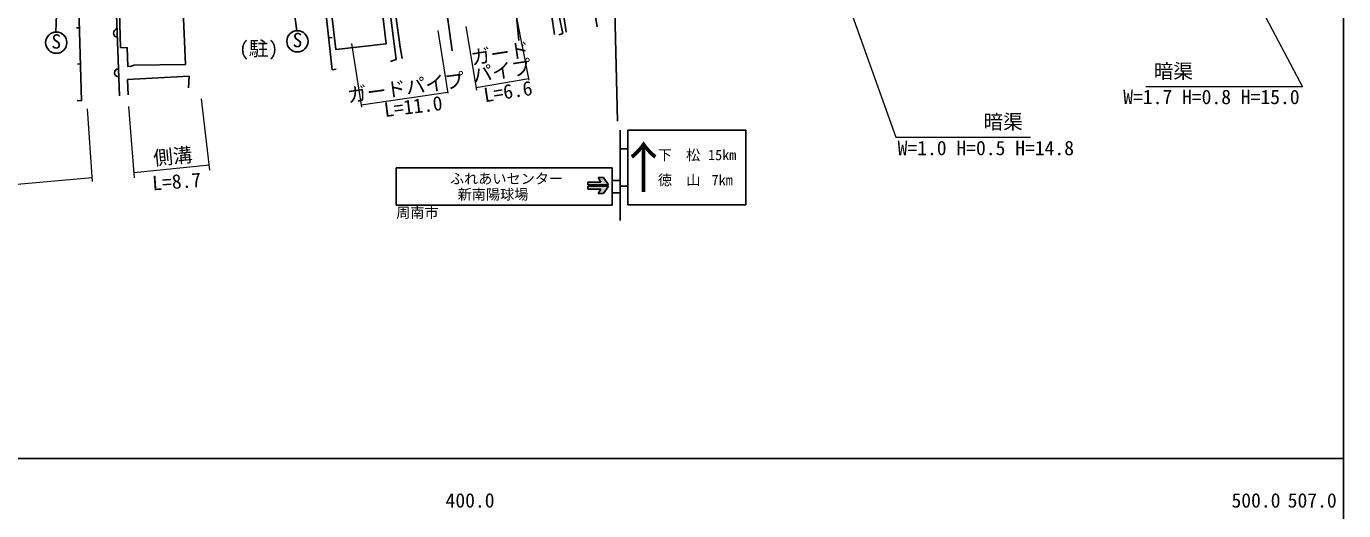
# Model space of a CAD drawing. Units: millimetres at full size, sheet at 1:1000; details may follow other scales. Extents: x 40000 to 680000, y 20000 to 380000.
# Drawn here: x 411387 to 579000, y 198357 to 259937 of the extents above; entities that cross this region are included whole.
import ezdxf
from ezdxf.enums import TextEntityAlignment as Align

# ---------------------------------------------------------------- set-up
doc = ezdxf.new("R2010")
doc.units = ezdxf.units.MM
doc.header["$LTSCALE"] = 1000
for name, color, linetype, lineweight in [('M-BGD', 7, 'Continuous', 25), ('M-BGD-EXST', 7, 'Continuous', 25), ('M-STR-HTXT', 7, 'Continuous', 13), ('M-STR-STRC', 7, 'Continuous', 25), ('M-TTL-BAND', 7, 'Continuous', 25)]:
    doc.layers.add(name, color=color, linetype=linetype, lineweight=lineweight)
doc.layers.add('M-BMK-HTXT', color=7, linetype='Continuous')
doc.styles.add('ＭＳ ゴシック', font='')
doc.styles.get('ＭＳ ゴシック').set_extended_font_data('MS Gothic')

msp = doc.modelspace()

# ---------------------------------------------------------------- hatches: boundary and pattern name
at = {"layer": 'M-STR-STRC'}
for points in [[(482811, 240139), (482811, 239778), (485475, 239777), (484806, 240714), (484126, 240714), (484495, 240139)], [(485475, 239603), (484806, 238666), (484125, 238665), (484495, 239241), (482812, 239240), (482811, 239602)]]:
    msp.add_hatch(color=256, dxfattribs=at).paths.add_polyline_path(points)

# ---------------------------------------------------------------- linework, layer by layer
at = {"layer": 'M-BGD'}
for p, q in [((450289, 254391), (448523, 270524)), ((456494, 271241), (458435, 255716)), ((423237, 251124), (422622, 267099)), ((418424, 250478), (418018, 264336)), ((417762, 259751), (418152, 259762)), ((449843, 258464), (450306, 258500)), ((479669, 259020), (479132, 258866)), ((417885, 255149), (418287, 255160)), ((458435, 255716), (457712, 255461)), ((450289, 254391), (450791, 254491)), ((417858, 250507), (418424, 250478))]:
    msp.add_line(p, q, dxfattribs=at)
for points in [[(479669, 259020), (478814, 263061), (476524, 275123)], [(480083, 259187), (478284, 271484), (481176, 271953), (480915, 273463), (481816, 273675), (483998, 259860)], [(465562, 256805), (464558, 264243), (462679, 264056), (462352, 267065), (457928, 266564), (458417, 261267), (458942, 257284), (459187, 255861)], [(478593, 258913), (477957, 263127), (477718, 266519), (473289, 266148), (474064, 258135)], [(424362, 251231), (424262, 253179), (432100, 253596), (432040, 252125)]]:
    msp.add_lwpolyline(points, dxfattribs=at)
for points in [[(431655, 255104), (431272, 263892), (427351, 263908), (427305, 266173), (423094, 266158), (423365, 257258), (424234, 257226), (424288, 254870), (424628, 254850), (425073, 254988)], [(451976, 264754), (449872, 264622), (450785, 256974), (457151, 257701), (456410, 264190), (452122, 263780)]]:
    msp.add_lwpolyline(points, close=True, dxfattribs=at)
for centre, radius, start, end in [((422991, 259091), 520, 98.8605, 265.5521), ((423132, 254040), 515, 92.95777, 271.45483)]:
    msp.add_arc(centre, radius, start, end, dxfattribs=at)
at = {"layer": 'M-BGD-EXST'}
for p, q in [((444013, 272676), (445789, 259384)), ((415493, 269610), (415148, 259214))]:
    msp.add_line(p, q, dxfattribs=at)
for centre in [(415191, 257864), (445878, 258037)]:
    msp.add_circle(centre, 1350, dxfattribs=at)
at = {"layer": 'M-STR-HTXT'}
for p, q in [((467289, 259923), (468683, 251814)), ((475369, 253092), (473786, 261012)), ((465043, 251432), (463804, 259402)), ((452758, 257740), (454039, 249668)), ((475335, 253260), (468628, 252135)), ((453994, 249952), (465020, 251582)), ((434749, 241669), (433671, 250726)), ((419124, 249452), (419783, 240209)), ((424378, 249732), (425114, 240661)), ((434676, 242282), (425060, 241322))]:
    msp.add_line(p, q, dxfattribs=at)
for points in [[(551681, 294042), (573760, 252267), (553828, 252267)], [(509005, 282252), (522016, 245835), (539169, 245835)], [(309336, 236850), (324405, 236457), (351323, 236590), (369210, 236999), (396371, 238639), (419748, 240699)]]:
    msp.add_lwpolyline(points, dxfattribs=at)
at = {"layer": 'M-STR-STRC'}
for p, q in [((485822, 279687), (486589, 247863)), ((486927, 246749), (486927, 235249)), ((487927, 246749), (502927, 246749)), ((487927, 246749), (487927, 237249)), ((502927, 246749), (502927, 237249)), ((486927, 244374), (487927, 244374)), ((485927, 241933), (458427, 241933)), ((458427, 241933), (458427, 237183)), ((485927, 241933), (485927, 237183)), ((482811, 240139), (482811, 239778)), ((485475, 239777), (482811, 239778)), ((484495, 240139), (482812, 240139)), ((484126, 240714), (484495, 240139)), ((484806, 240714), (484126, 240714)), ((485475, 239777), (484806, 240714)), ((486927, 240350), (485927, 240350)), ((485475, 239603), (482811, 239603)), ((482811, 239240), (482811, 239602)), ((484495, 239241), (482812, 239240)), ((484125, 238665), (484495, 239241)), ((484806, 238666), (484125, 238665)), ((485475, 239603), (484806, 238666)), ((486927, 238767), (485927, 238767)), ((486927, 239624), (487927, 239624)), ((458427, 237183), (485927, 237183)), ((502927, 237249), (487927, 237249))]:
    msp.add_line(p, q, dxfattribs=at)
at = {"layer": 'M-TTL-BAND'}
for p, q in [((579000, 20000), (579000, 370000)), ((40000, 205000), (579000, 205000))]:
    msp.add_line(p, q, dxfattribs=at)

# ---------------------------------------------------------------- texts
at = {"layer": 'M-BGD-EXST', "style": 'ＭＳ ゴシック'}
for p in [(414536, 256572), (445223, 256745)]:
    msp.add_text('S', height=1833, rotation=358.508, dxfattribs=at).set_placement(p, align=Align.BOTTOM_LEFT)
at = {"layer": 'M-BMK-HTXT', "style": 'ＭＳ ゴシック'}
msp.add_text('(駐)', height=1833, dxfattribs=at).set_placement((438455, 255655), align=Align.BOTTOM_LEFT)
at = {"layer": 'M-STR-HTXT', "style": 'ＭＳ ゴシック'}
for s, rotation, p in [('ガード', 8.79, (468183, 254488)), ('パイプ', 8.79, (468403, 252249)), ('ガードパイプ', 7.76, (452432, 249699)), ('L=6.6', 8.79, (469814, 249739)), ('L=11.0', 6.931, (457075, 247861)), ('側溝', 5.477, (427679, 241722)), ('L=8.7', 4.155, (427509, 238529))]:
    msp.add_text(s, height=1833, rotation=rotation, dxfattribs=at).set_placement(p, align=Align.BOTTOM_LEFT)
for s, p in [('暗渠', (554828, 252767)), ('W=1.7 H=0.8 H=15.0', (550953, 249497)), ('暗渠', (533169, 246335)), ('W=1.0 H=0.5 H=14.8', (522244, 243003))]:
    msp.add_text(s, height=1833, dxfattribs=at).set_placement(p, align=Align.BOTTOM_LEFT)
at = {"layer": 'M-STR-STRC', "style": 'ＭＳ ゴシック'}
for s, height, p in [('↑', 5132, (489927, 241999)), ('下\u3000松', 1320, (494427, 243583)), ('15km', 1320, (499927, 243583)), ('ふれあいセンター', 1320, (472483, 240573)), ('徳\u3000山', 1320, (494447, 240402)), ('7km', 1320, (499927, 240402)), ('新南陽球場', 1320, (470766, 238575))]:
    msp.add_text(s, height=height, dxfattribs=at).set_placement(p, align=Align.MIDDLE_CENTER)
msp.add_text('周南市', height=1320, dxfattribs=at).set_placement((458437, 235201), align=Align.BOTTOM_LEFT)
at = {"layer": 'M-TTL-BAND', "style": 'ＭＳ ゴシック'}
for s, p in [('400.0', (467844, 198195)), ('500.0', (567844, 198195)), ('507.0', (575000, 198195))]:
    msp.add_text(s, height=1833, dxfattribs=at).set_placement(p, align=Align.BOTTOM_CENTER)

doc.saveas('drawing.dxf')
